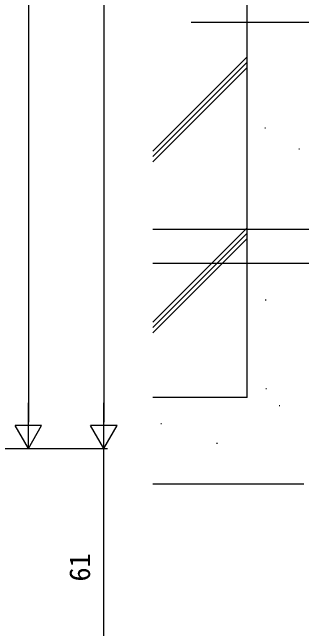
# Model space of a CAD drawing. Units: millimetres, scale not verified. Extents: x -437 to 438, y -344 to 341.
# Drawn here: x -183 to -106.4, y -251.5 to -88.3 of the extents above; entities that cross this region are included whole.
import ezdxf
from ezdxf.enums import TextEntityAlignment as Align

# ---------------------------------------------------------------- set-up
doc = ezdxf.new("R2010")
doc.units = ezdxf.units.MM
doc.header["$LTSCALE"] = 2
for name, color, linetype in [('0-5_YKK_13', 4, 'Continuous'), ('0-7_YKK_D', 6, 'Continuous'), ('0-9_YSS_K', 3, 'Continuous'), ('0-A_YSS_KE', 3, 'Continuous')]:
    doc.layers.add(name, color=color, linetype=linetype)
doc.styles.add('ＭＳ ゴシック', font='')
doc.styles.get('ＭＳ ゴシック').set_extended_font_data('MS Gothic')

msp = doc.modelspace()

# ---------------------------------------------------------------- linework, layer by layer
at = {"layer": '0-5_YKK_13'}
for points in [[(-92.8, -145.8), (-120.8, -145.8), (-145.8, -145.8)], [(-92.8, -154.8), (-120.8, -154.8), (-145.8, -154.8)]]:
    msp.add_lwpolyline(points, dxfattribs=at)
at = {"layer": '0-7_YKK_D'}
for p, q in [((-158.798, 163.2), (-158.798, -196.8)), ((-178.798, 131.2), (-178.798, -196.806)), ((-178.798, -203.806), (-178.798, -191.681)), ((-158.798, -203.8), (-158.798, -191.676)), ((-178.798, -203.806), (-182.298, -197.744)), ((-175.298, -197.744), (-182.298, -197.744)), ((-178.798, -203.806), (-175.298, -197.744)), ((-158.798, -203.8), (-162.298, -197.738)), ((-155.298, -197.738), (-162.298, -197.738)), ((-158.798, -203.8), (-155.298, -197.738)), ((-217.797, -203.806), (-157.798, -203.806)), ((-216.798, -203.8), (-157.798, -203.8)), ((-216.798, -203.806), (-177.798, -203.806)), ((-158.798, -264.81), (-158.798, -203.806))]:
    msp.add_line(p, q, dxfattribs=at)
msp.add_lwpolyline([(-73.3, -115.3), (-72.025, -113.092), (-59.284, -91.03), (-135.675, -91.03)], dxfattribs=at)
at = {"layer": '0-9_YSS_K'}
for p, q in [((-145.8, -125.075), (-120.8, -100.075)), ((-145.8, -126.489), (-120.8, -101.489)), ((-145.8, -127.903), (-120.8, -102.903)), ((-115.958, -118.991), (-116.158, -118.991)), ((-106.946, -124.568), (-107.146, -124.568)), ((-145.8, -170.329), (-120.8, -145.329)), ((-145.8, -171.744), (-120.8, -146.744)), ((-145.8, -173.158), (-120.8, -148.158)), ((-115.826, -164.532), (-116.026, -164.532)), ((-115.698, -188.01), (-115.898, -188.01)), ((-112.171, -192.503), (-112.371, -192.503)), ((-143.526, -197.278), (-143.726, -197.278)), ((-128.701, -202.503), (-128.901, -202.503))]:
    msp.add_line(p, q, dxfattribs=at)
at = {"layer": '0-A_YSS_KE'}
for p, q in [((-120.8, -190.3), (-120.8, -70.3)), ((-120.8, -190.3), (-145.8, -190.3)), ((-105.8, -213.3), (-145.8, -213.3))]:
    msp.add_line(p, q, dxfattribs=at)

# ---------------------------------------------------------------- texts
at = {"layer": '0-7_YKK_D', "style": 'ＭＳ ゴシック'}
msp.add_text('61', height=5.499, rotation=90, dxfattribs=at).set_placement((-160.798, -239.038), align=Align.BOTTOM_LEFT)

doc.saveas('drawing.dxf')
